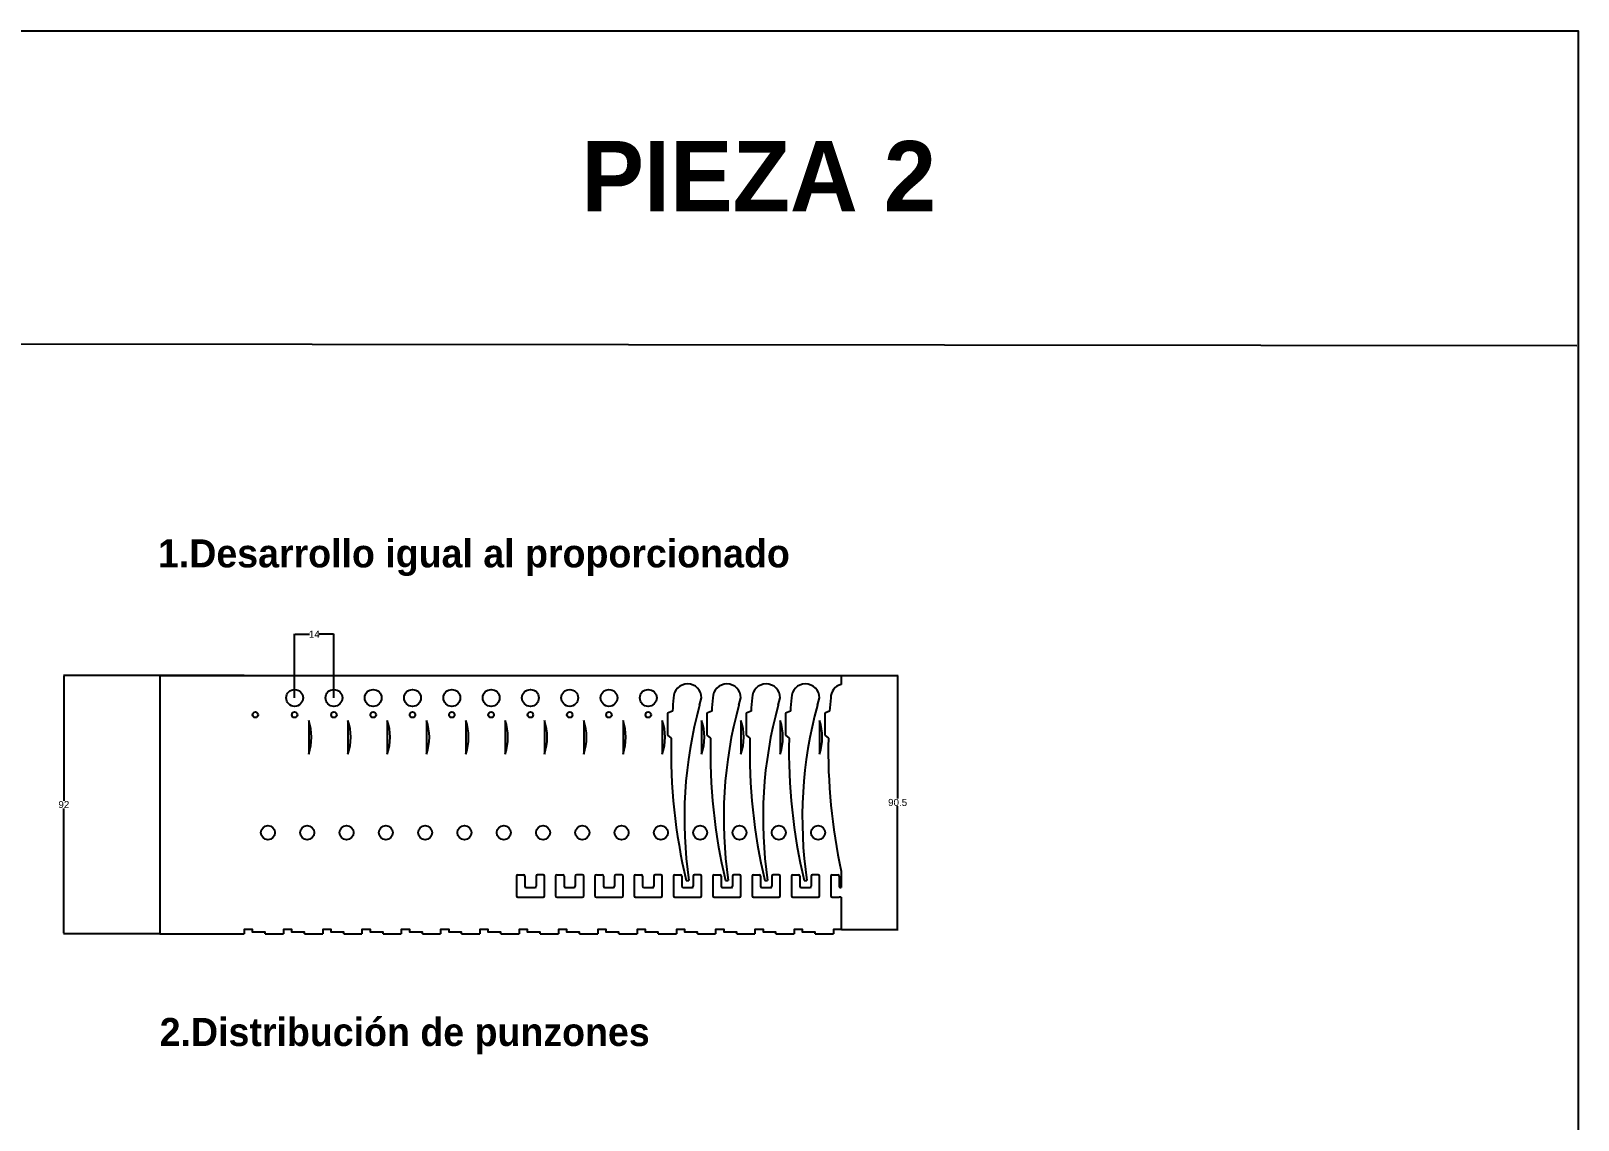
# Model space of a CAD drawing. Header units: inches. Extents: x -472 to 8667, y -613 to 163.
# Drawn here: x -29 to 523, y -225 to 163 of the extents above; entities that cross this region are included whole.
import ezdxf

# ---------------------------------------------------------------- set-up
doc = ezdxf.new("R2010")
doc.units = ezdxf.units.IN
doc.header["$MEASUREMENT"] = 0
doc.layers.add('aux', color=10, linetype='Continuous')
doc.styles.add('Anotativo', font='arial.ttf')
doc.styles.get("Standard").update_dxf_attribs({"font": 'arial.ttf'})
doc.dimstyles.new('Anotativo', dxfattribs={"dimscale": 0, "dimtxt": 0.18, "dimasz": 0.18, "dimexe": 0.18, "dimexo": 0.0625, "dimgap": 0.09, "dimtad": 0, "dimtih": 1, "dimtoh": 1, "dimdec": 4, "dimzin": 0, "dimdsep": 46, "dimtxsty": 'Standard', "dimcen": 0.09, "dimadec": 0, "dimazin": 0, "dimtfac": 1, "dimtdec": 4, "dimtofl": 0, "dimtmove": 0, "dimatfit": 3, "dimfxl": 1, "dimtolj": 1, "dimtzin": 0, "dimarcsym": 0})
doc.dimstyles.get("Standard").update_dxf_attribs({"dimtxt": 0.18, "dimasz": 0.18, "dimexe": 0.18, "dimexo": 0.0625, "dimgap": 0.09, "dimtad": 0, "dimtih": 1, "dimtoh": 1, "dimdec": 4, "dimzin": 0, "dimdsep": 46, "dimtxsty": 'Standard', "dimcen": 0.09, "dimadec": 0, "dimazin": 0, "dimtfac": 1, "dimtdec": 4, "dimtofl": 0, "dimtmove": 0, "dimatfit": 3, "dimfxl": 1, "dimtolj": 1, "dimtzin": 0, "dimarcsym": 0})

# ---------------------------------------------------------------- blocks, each defined once
blk = doc.blocks.new('*D17')
at = {"color": 0, "lineweight": -2, "transparency": 16777216}
for p, q in [((17.34, -66.31), (-17, -66.31)), ((-16.82, -66.49), (-16.82, -110.95)), ((-16.82, -158.13), (-16.82, -113.68)), ((17.34, -158.31), (-17, -158.31))]:
    blk.add_line(p, q, dxfattribs=at)
at = {"color": 0, "transparency": 16777216}
for points in [[(-16.85, -66.49), (-16.79, -66.49), (-16.82, -66.31)], [(-16.85, -158.13), (-16.79, -158.13), (-16.82, -158.31)]]:
    blk.add_solid(points, dxfattribs=at)
at = {"layer": 'Defpoints', "color": 0, "transparency": 16777216}
for p in [(17.41, -66.31), (-16.82, -158.31), (17.41, -158.31)]:
    blk.add_point(p, dxfattribs=at)
at = {"color": 0, "transparency": 16777216, "insert": (-16.82, -112.31), "char_height": 0.18, "attachment_point": 5}
blk.add_mtext('\\A1;{\\H13.88889x;92}', dxfattribs=at)
blk = doc.blocks.new('*D19')
at = {"color": 0, "lineweight": -2, "transparency": 16777216}
for p, q in [((260.23, -66.31), (280.43, -66.31)), ((280.25, -66.49), (280.25, -110.2)), ((280.25, -156.63), (280.25, -112.93)), ((260.23, -156.81), (280.43, -156.81))]:
    blk.add_line(p, q, dxfattribs=at)
at = {"color": 0, "transparency": 16777216}
for points in [[(280.22, -66.49), (280.28, -66.49), (280.25, -66.31)], [(280.22, -156.63), (280.28, -156.63), (280.25, -156.81)]]:
    blk.add_solid(points, dxfattribs=at)
at = {"layer": 'Defpoints', "color": 0, "transparency": 16777216}
for p in [(260.16, -66.31), (280.25, -66.31), (260.16, -156.81)]:
    blk.add_point(p, dxfattribs=at)
at = {"color": 0, "transparency": 16777216, "insert": (280.25, -111.56), "char_height": 0.18, "attachment_point": 5}
blk.add_mtext('\\A1;{\\H13.88889x;90.5}', dxfattribs=at)
blk = doc.blocks.new('*D22')
at = {"color": 0, "lineweight": -2, "transparency": 16777216}
for p, q in [((65.41, -74.25), (65.41, -51.45)), ((65.59, -51.63), (70.65, -51.63)), ((79.23, -51.63), (74.16, -51.63)), ((79.41, -74.25), (79.41, -51.45))]:
    blk.add_line(p, q, dxfattribs=at)
at = {"color": 0, "transparency": 16777216}
for points in [[(65.59, -51.6), (65.59, -51.66), (65.41, -51.63)], [(79.23, -51.6), (79.23, -51.66), (79.41, -51.63)]]:
    blk.add_solid(points, dxfattribs=at)
at = {"layer": 'Defpoints', "color": 0, "transparency": 16777216}
for p in [(79.41, -51.63), (65.41, -74.31), (79.41, -74.31)]:
    blk.add_point(p, dxfattribs=at)
at = {"color": 0, "transparency": 16777216, "insert": (72.41, -51.63), "char_height": 0.18, "width": 6.4288, "attachment_point": 5, "style": 'Anotativo'}
blk.add_mtext('\\A1;{\\H13.88889x;14}', dxfattribs=at)

msp = doc.modelspace()

# ---------------------------------------------------------------- linework, layer by layer
for p, q in [((-472.42602, 52.38021), (522.19264, 51.22056)), ((47.40612, -66.31354), (17.40612, -66.31354)), ((17.40612, -66.31354), (17.40612, -158.31354)), ((17.40612, -66.31354), (62.40612, -66.31354)), ((17.40612, -66.31354), (51.40612, -66.31354)), ((47.40612, -66.31354), (260.16386, -66.31354)), ((246.16386, -66.31354), (260.16386, -66.31354)), ((247.40612, -66.31354), (260.16386, -66.31354)), ((260.16386, -66.31354), (260.16386, -69.46993)), ((209.66646, -76.93031), (210.40612, -74.31315)), ((223.66646, -76.93031), (224.40612, -74.31315)), ((237.66646, -76.93031), (238.40612, -74.31315)), ((251.66646, -76.93031), (252.40612, -74.31315)), ((70.40612, -82.31354), (70.40612, -94.31354)), ((84.40612, -82.31354), (84.40612, -94.31354)), ((98.40612, -82.31354), (98.40612, -94.31354)), ((112.40612, -82.31354), (112.40612, -94.31354)), ((126.40612, -82.31354), (126.40612, -94.31354)), ((140.40612, -82.31354), (140.40612, -94.31354)), ((154.40612, -82.31354), (154.40612, -94.31354)), ((168.40612, -82.31354), (168.40612, -94.31354)), ((182.40612, -82.31354), (182.40612, -94.31354)), ((196.40612, -82.31354), (196.40612, -94.31354)), ((200.02341, -78.9787), (198.28169, -79.73721)), ((198.28169, -79.73721), (198.28169, -87.61202)), ((210.40612, -82.31354), (210.40612, -94.31354)), ((214.02341, -78.9787), (212.28169, -79.73721)), ((212.28169, -79.73721), (212.28169, -87.61202)), ((224.40612, -82.31354), (224.40612, -94.31354)), ((228.02341, -78.9787), (226.28169, -79.73721)), ((226.28169, -79.73721), (226.28169, -87.61202)), ((238.40612, -82.31354), (238.40612, -94.31354)), ((242.02341, -78.9787), (240.28169, -79.73721)), ((240.28169, -79.73721), (240.28169, -87.61202)), ((252.40612, -82.31354), (252.40612, -94.31354)), ((256.02341, -78.9787), (254.28169, -79.73721)), ((254.28169, -79.73721), (254.28169, -87.61202)), ((198.28169, -87.61202), (199.57768, -88.6057)), ((212.28169, -87.61202), (213.57768, -88.6057)), ((226.28169, -87.61202), (227.57768, -88.6057)), ((240.28169, -87.61202), (241.57768, -88.6057)), ((254.28169, -87.61202), (255.57768, -88.6057)), ((144.90612, -137.31354), (146.90612, -137.31354)), ((153.90612, -137.31354), (151.90612, -137.31354)), ((158.90612, -137.31354), (160.90612, -137.31354)), ((167.90612, -137.31354), (165.90612, -137.31354)), ((172.90612, -137.31354), (174.90612, -137.31354)), ((181.90612, -137.31354), (179.90612, -137.31354)), ((186.90612, -137.31354), (188.90612, -137.31354)), ((195.90612, -137.31354), (193.90612, -137.31354)), ((200.90612, -137.31354), (202.90612, -137.31354)), ((209.90612, -137.31354), (207.90612, -137.31354)), ((214.90612, -137.31354), (216.90612, -137.31354)), ((223.90612, -137.31354), (221.90612, -137.31354)), ((228.90612, -137.31354), (230.90612, -137.31354)), ((237.90612, -137.31354), (235.90612, -137.31354)), ((242.90612, -137.31354), (244.90612, -137.31354)), ((251.90612, -137.31354), (249.90612, -137.31354)), ((256.90612, -137.31354), (258.90612, -137.31354)), ((260.16386, -136.04594), (260.16386, -141.82847)), ((144.40612, -137.81354), (144.40612, -144.81354)), ((147.40612, -137.81354), (147.40612, -141.32847)), ((147.90612, -141.82847), (150.90612, -141.82847)), ((151.3229, -141.82847), (151.40612, -141.82847)), ((151.40612, -137.81354), (151.40612, -141.32847)), ((154.40612, -144.81354), (154.40612, -137.81354)), ((158.40612, -137.81354), (158.40612, -144.81354)), ((161.40612, -137.81354), (161.40612, -141.32847)), ((161.90612, -141.82847), (164.90612, -141.82847)), ((165.3229, -141.82847), (165.40612, -141.82847)), ((165.40612, -137.81354), (165.40612, -141.32847)), ((168.40612, -144.81354), (168.40612, -137.81354)), ((172.40612, -137.81354), (172.40612, -144.81354)), ((175.40612, -137.81354), (175.40612, -141.32847)), ((175.90612, -141.82847), (178.90612, -141.82847)), ((179.3229, -141.82847), (179.40612, -141.82847)), ((179.40612, -137.81354), (179.40612, -141.32847)), ((182.40612, -144.81354), (182.40612, -137.81354)), ((186.40612, -137.81354), (186.40612, -144.81354)), ((189.40612, -137.81354), (189.40612, -141.32847)), ((189.90612, -141.82847), (192.90612, -141.82847)), ((193.3229, -141.82847), (193.40612, -141.82847)), ((193.40612, -137.81354), (193.40612, -141.32847)), ((196.40612, -144.81354), (196.40612, -137.81354)), ((200.40612, -137.81354), (200.40612, -144.81354)), ((203.40612, -137.81354), (203.40612, -141.32847)), ((203.90612, -141.82847), (206.90612, -141.82847)), ((204.90612, -139.31315), (205.90612, -139.31315)), ((207.3229, -141.82847), (207.40612, -141.82847)), ((207.40612, -137.81354), (207.40612, -141.32847)), ((210.40612, -144.81354), (210.40612, -137.81354)), ((214.40612, -137.81354), (214.40612, -144.81354)), ((217.40612, -137.81354), (217.40612, -141.32847)), ((217.90612, -141.82847), (220.90612, -141.82847)), ((218.90612, -139.31315), (219.90612, -139.31315)), ((221.3229, -141.82847), (221.40612, -141.82847)), ((221.40612, -137.81354), (221.40612, -141.32847)), ((224.40612, -144.81354), (224.40612, -137.81354)), ((228.40612, -137.81354), (228.40612, -144.81354)), ((231.40612, -137.81354), (231.40612, -141.32847)), ((231.90612, -141.82847), (234.90612, -141.82847)), ((232.90612, -139.31315), (233.90612, -139.31315)), ((235.3229, -141.82847), (235.40612, -141.82847)), ((235.40612, -137.81354), (235.40612, -141.32847)), ((238.40612, -144.81354), (238.40612, -137.81354)), ((242.40612, -137.81354), (242.40612, -144.81354)), ((245.40612, -137.81354), (245.40612, -141.32847)), ((245.90612, -141.82847), (248.90612, -141.82847)), ((246.90612, -139.31315), (247.90612, -139.31315)), ((249.3229, -141.82847), (249.40612, -141.82847)), ((249.40612, -137.81354), (249.40612, -141.32847)), ((252.40612, -144.81354), (252.40612, -137.81354)), ((256.40612, -137.81354), (256.40612, -144.81354)), ((259.40612, -137.81354), (259.40612, -141.32847)), ((259.90612, -141.82847), (260.16386, -141.82847)), ((144.90612, -145.31354), (153.90612, -145.31354)), ((158.90612, -145.31354), (167.90612, -145.31354)), ((172.90612, -145.31354), (181.90612, -145.31354)), ((186.90612, -145.31354), (195.90612, -145.31354)), ((200.90612, -145.31354), (209.90612, -145.31354)), ((214.90612, -145.31354), (223.90612, -145.31354)), ((228.90612, -145.31354), (237.90612, -145.31354)), ((242.90612, -145.31354), (251.90612, -145.31354)), ((256.90612, -145.31354), (259.44785, -145.31354)), ((260.16386, -145.31354), (259.44785, -145.31354)), ((260.16386, -145.31354), (260.16386, -156.81354)), ((17.40612, -158.31354), (47.40612, -158.31354)), ((54.90612, -158.31354), (61.40612, -158.31354)), ((68.90612, -158.31354), (75.40612, -158.31354)), ((82.90612, -158.31354), (89.40612, -158.31354)), ((96.90612, -158.31354), (103.40612, -158.31354)), ((110.90612, -158.31354), (117.40612, -158.31354)), ((124.90612, -158.31354), (131.40612, -158.31354)), ((138.90612, -158.31354), (145.40612, -158.31354)), ((152.90612, -158.31354), (159.40612, -158.31354)), ((166.90612, -158.31354), (173.40612, -158.31354)), ((180.90612, -158.31354), (187.40612, -158.31354)), ((194.90612, -158.31354), (201.40612, -158.31354)), ((208.90612, -158.31354), (215.40612, -158.31354)), ((222.90612, -158.31354), (229.40612, -158.31354)), ((236.90612, -158.31354), (243.40612, -158.31354)), ((250.90612, -158.31354), (257.40612, -158.31354))]:
    msp.add_line(p, q)
msp.add_lwpolyline([(-472.27702, 163.32396), (522.68313, 163.32396), (522.68313, -612.73495), (-472.27702, -612.73495)], close=True)
for points in [[(54.90612, -158.31354), (54.90612, -157.81354), (50.40612, -157.81354), (50.40612, -156.81354), (47.40612, -156.81354), (47.40612, -158.31354)], [(68.90612, -158.31354), (68.90612, -157.81354), (64.40612, -157.81354), (64.40612, -156.81354), (61.40612, -156.81354), (61.40612, -158.31354)], [(82.90612, -158.31354), (82.90612, -157.81354), (78.40612, -157.81354), (78.40612, -156.81354), (75.40612, -156.81354), (75.40612, -158.31354)], [(96.90612, -158.31354), (96.90612, -157.81354), (92.40612, -157.81354), (92.40612, -156.81354), (89.40612, -156.81354), (89.40612, -158.31354)], [(110.90612, -158.31354), (110.90612, -157.81354), (106.40612, -157.81354), (106.40612, -156.81354), (103.40612, -156.81354), (103.40612, -158.31354)], [(124.90612, -158.31354), (124.90612, -157.81354), (120.40612, -157.81354), (120.40612, -156.81354), (117.40612, -156.81354), (117.40612, -158.31354)], [(138.90612, -158.31354), (138.90612, -157.81354), (134.40612, -157.81354), (134.40612, -156.81354), (131.40612, -156.81354), (131.40612, -158.31354)], [(152.90612, -158.31354), (152.90612, -157.81354), (148.40612, -157.81354), (148.40612, -156.81354), (145.40612, -156.81354), (145.40612, -158.31354)], [(166.90612, -158.31354), (166.90612, -157.81354), (162.40612, -157.81354), (162.40612, -156.81354), (159.40612, -156.81354), (159.40612, -158.31354)], [(180.90612, -158.31354), (180.90612, -157.81354), (176.40612, -157.81354), (176.40612, -156.81354), (173.40612, -156.81354), (173.40612, -158.31354)], [(194.90612, -158.31354), (194.90612, -157.81354), (190.40612, -157.81354), (190.40612, -156.81354), (187.40612, -156.81354), (187.40612, -158.31354)], [(208.90612, -158.31354), (208.90612, -157.81354), (204.40612, -157.81354), (204.40612, -156.81354), (201.40612, -156.81354), (201.40612, -158.31354)], [(222.90612, -158.31354), (222.90612, -157.81354), (218.40612, -157.81354), (218.40612, -156.81354), (215.40612, -156.81354), (215.40612, -158.31354)], [(236.90612, -158.31354), (236.90612, -157.81354), (232.40612, -157.81354), (232.40612, -156.81354), (229.40612, -156.81354), (229.40612, -158.31354)], [(250.90612, -158.31354), (250.90612, -157.81354), (246.40612, -157.81354), (246.40612, -156.81354), (243.40612, -156.81354), (243.40612, -158.31354)], [(260.16386, -156.81354), (257.40612, -156.81354), (257.40612, -158.31354)]]:
    msp.add_lwpolyline(points)
for centre, radius in [((65.40612, -74.31315), 3), ((79.40612, -74.31315), 3), ((93.40612, -74.31315), 3), ((107.40612, -74.31315), 3), ((121.40612, -74.31315), 3), ((135.40612, -74.31315), 3), ((149.40612, -74.31315), 3), ((163.40612, -74.31315), 3), ((177.40612, -74.31315), 3), ((191.40612, -74.31315), 3), ((51.40612, -80.31354), 1), ((65.40612, -80.31354), 1), ((79.40612, -80.31354), 1), ((93.40612, -80.31354), 1), ((107.40612, -80.31354), 1), ((121.40612, -80.31354), 1), ((135.40612, -80.31354), 1), ((149.40612, -80.31354), 1), ((163.40612, -80.31354), 1), ((177.40612, -80.31354), 1), ((191.40612, -80.31354), 1), ((55.90612, -122.31354), 2.5), ((69.90612, -122.31354), 2.5), ((83.90612, -122.31354), 2.5), ((97.90612, -122.31354), 2.5), ((111.90612, -122.31354), 2.5), ((125.90612, -122.31354), 2.5), ((139.90612, -122.31354), 2.5), ((153.90612, -122.31354), 2.5), ((167.90612, -122.31354), 2.5), ((181.90612, -122.31354), 2.5), ((195.90612, -122.31354), 2.5), ((209.90612, -122.31354), 2.5), ((223.90612, -122.31354), 2.5), ((237.90612, -122.31354), 2.5), ((251.90612, -122.31354), 2.5)]:
    msp.add_circle(centre, radius)
for centre, radius, start, end in [((205.40612, -74.31315), 5, 0, 180), ((219.40612, -74.31315), 5, 0, 180), ((233.40612, -74.31315), 5, 0, 180), ((247.40612, -74.31315), 5, 0, 180), ((261.40612, -74.31315), 5, 104.3859213, 180), ((400.77282, -93.09738), 201.24528, 174.6442174, 175.9770174), ((356.81772, -117.10511), 152.5369, 164.7294299, 188.3715206), ((414.77282, -93.09738), 201.24528, 174.6442174, 175.9770174), ((370.81772, -117.10511), 152.5369, 164.7294299, 188.3715206), ((428.77282, -93.09738), 201.24528, 174.6442174, 175.9770174), ((384.81772, -117.10511), 152.5369, 164.7294299, 188.3715206), ((442.77282, -93.09738), 201.24528, 174.6442174, 175.9770174), ((398.81772, -117.10511), 152.5369, 164.7294299, 188.3715206), ((456.77282, -93.09738), 201.24528, 174.6442174, 175.9770174), ((52.90612, -88.31354), 18.5, 341.0753556, 18.9246444), ((66.90612, -88.31354), 18.5, 341.0753556, 18.9246444), ((80.90612, -88.31354), 18.5, 341.0753556, 18.9246444), ((94.90612, -88.31354), 18.5, 341.0753556, 18.9246444), ((108.90612, -88.31354), 18.5, 341.0753556, 18.9246444), ((122.90612, -88.31354), 18.5, 341.0753556, 18.9246444), ((136.90612, -88.31354), 18.5, 341.0753556, 18.9246444), ((150.90612, -88.31354), 18.5, 341.0753556, 18.9246444), ((164.90612, -88.31354), 18.5, 341.0753556, 18.9246444), ((178.90612, -88.31354), 18.5, 341.0753556, 18.9246444), ((192.90612, -88.31354), 18.5, 341.0753556, 18.9246444), ((206.90612, -88.31354), 18.5, 341.0753556, 18.9246444), ((220.90612, -88.31354), 18.5, 341.0753556, 18.9246444), ((234.90612, -88.31354), 18.5, 341.0753556, 18.9246444), ((400.77282, -93.09738), 201.24528, 178.7210834, 193.2764062), ((414.77282, -93.09738), 201.24528, 178.7210834, 193.2764062), ((428.77282, -93.09738), 201.24528, 178.7210834, 193.2764062), ((442.77282, -93.09738), 201.24528, 178.7210834, 193.2764062), ((456.77282, -93.09738), 201.24528, 178.7210834, 192.3224968), ((144.90612, -137.81354), 0.5, 90, 180), ((146.90612, -137.81354), 0.5, 0, 90), ((151.90612, -137.81354), 0.5, 90, 180), ((153.90612, -137.81354), 0.5, 0, 90), ((158.90612, -137.81354), 0.5, 90, 180), ((160.90612, -137.81354), 0.5, 0, 90), ((165.90612, -137.81354), 0.5, 90, 180), ((167.90612, -137.81354), 0.5, 0, 90), ((172.90612, -137.81354), 0.5, 90, 180), ((174.90612, -137.81354), 0.5, 0, 90), ((179.90612, -137.81354), 0.5, 90, 180), ((181.90612, -137.81354), 0.5, 0, 90), ((186.90612, -137.81354), 0.5, 90, 180), ((188.90612, -137.81354), 0.5, 0, 90), ((193.90612, -137.81354), 0.5, 90, 180), ((195.90612, -137.81354), 0.5, 0, 90), ((200.90612, -137.81354), 0.5, 90, 180), ((202.90612, -137.81354), 0.5, 0, 90), ((207.90612, -137.81354), 0.5, 90, 180), ((209.90612, -137.81354), 0.5, 0, 90), ((214.90612, -137.81354), 0.5, 90, 180), ((216.90612, -137.81354), 0.5, 0, 90), ((221.90612, -137.81354), 0.5, 90, 180), ((223.90612, -137.81354), 0.5, 0, 90), ((228.90612, -137.81354), 0.5, 90, 180), ((230.90612, -137.81354), 0.5, 0, 90), ((235.90612, -137.81354), 0.5, 90, 180), ((237.90612, -137.81354), 0.5, 0, 90), ((242.90612, -137.81354), 0.5, 90, 180), ((244.90612, -137.81354), 0.5, 0, 90), ((249.90612, -137.81354), 0.5, 90, 180), ((251.90612, -137.81354), 0.5, 0, 90), ((256.90612, -137.81354), 0.5, 90, 180), ((258.90612, -137.81354), 0.5, 0, 90), ((147.90612, -141.32847), 0.5, 180, 270), ((150.90612, -141.32847), 0.5, 270, 0), ((161.90612, -141.32847), 0.5, 180, 270), ((164.90612, -141.32847), 0.5, 270, 0), ((175.90612, -141.32847), 0.5, 180, 270), ((178.90612, -141.32847), 0.5, 270, 0), ((189.90612, -141.32847), 0.5, 180, 270), ((192.90612, -141.32847), 0.5, 270, 0), ((203.90612, -141.32847), 0.5, 180, 270), ((206.90612, -141.32847), 0.5, 270, 0), ((217.90612, -141.32847), 0.5, 180, 270), ((220.90612, -141.32847), 0.5, 270, 0), ((231.90612, -141.32847), 0.5, 180, 270), ((234.90612, -141.32847), 0.5, 270, 0), ((245.90612, -141.32847), 0.5, 180, 270), ((248.90612, -141.32847), 0.5, 270, 0), ((259.90612, -141.32847), 0.5, 180, 270), ((144.90612, -144.81354), 0.5, 180, 270), ((153.90612, -144.81354), 0.5, 270, 0), ((158.90612, -144.81354), 0.5, 180, 270), ((167.90612, -144.81354), 0.5, 270, 0), ((172.90612, -144.81354), 0.5, 180, 270), ((181.90612, -144.81354), 0.5, 270, 0), ((186.90612, -144.81354), 0.5, 180, 270), ((195.90612, -144.81354), 0.5, 270, 0), ((200.90612, -144.81354), 0.5, 180, 270), ((209.90612, -144.81354), 0.5, 270, 0), ((214.90612, -144.81354), 0.5, 180, 270), ((223.90612, -144.81354), 0.5, 270, 0), ((228.90612, -144.81354), 0.5, 180, 270), ((237.90612, -144.81354), 0.5, 270, 0), ((242.90612, -144.81354), 0.5, 180, 270), ((251.90612, -144.81354), 0.5, 270, 0), ((256.90612, -144.81354), 0.5, 180, 270)]:
    msp.add_arc(centre, radius, start, end)

# ---------------------------------------------------------------- texts
at = {"layer": 'aux', "attachment_point": 1}
for s, insert, char_height in [('{\\fMiriam|b1|i0|c0|p34;PIEZA 2}', (167.59456, 124.10349), 25), ('{\\fMiriam|b1|i0|c0|p34;1.Desarrollo igual al proporcionado}', (16.70543, -17.80825), 10), ('{\\fMiriam|b1|i0|c0|p34;2.Distribución de punzones}', (17.32134, -188.32329), 10)]:
    msp.add_mtext_dynamic_manual_height_columns(s, width=398.5536515, gutter_width=12.5, heights=[87.36663], dxfattribs=dict(at, insert=insert, char_height=char_height))

# ---------------------------------------------------------------- dimensions: what is measured, and where the dimension line sits
dim = msp.add_linear_dim(base=(79.40612, -51.63416), p1=(65.40612, -74.31315), p2=(79.40612, -74.31315), text='{\\H13.88889x;14}', dimstyle='Anotativo', override={"dimtxsty": 'Anotativo'})
dim.commit()
dim.dimension.update_dxf_attribs({"geometry": '*D22', "text_midpoint": (72.40612, -51.63416)})
for base, p1, p2, text, picture, middle in [((-16.81761, -158.31354), (17.40612, -66.31354), (17.40612, -158.31354), '{\\H13.88889x;92}', '*D17', (-16.81761, -112.31354)), ((280.24779, -66.31354), (260.16386, -156.81354), (260.16386, -66.31354), '{\\H13.88889x;90.5}', '*D19', (280.24779, -111.56354))]:
    dim = msp.add_linear_dim(base=base, p1=p1, p2=p2, angle=90, text=text, dimstyle='Standard')
    dim.commit()
    dim.dimension.update_dxf_attribs({"geometry": picture, "text_midpoint": middle})

doc.saveas('drawing.dxf')
